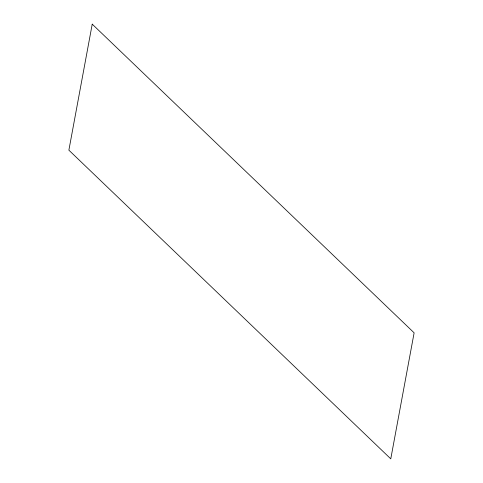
<?xml version="1.0" encoding="UTF-8"?>
<svg xmlns="http://www.w3.org/2000/svg" width="483" height="483" viewBox="0 0 483 483"><rect width="100%" height="100%" fill="white"/><g stroke="black" fill="none" stroke-linecap="round" stroke-linejoin="round"><path stroke-width="0.72" d="M92.229 24.15L68.876 150.171L390.771 458.85L414.124 332.829L92.229 24.15"/></g></svg>
